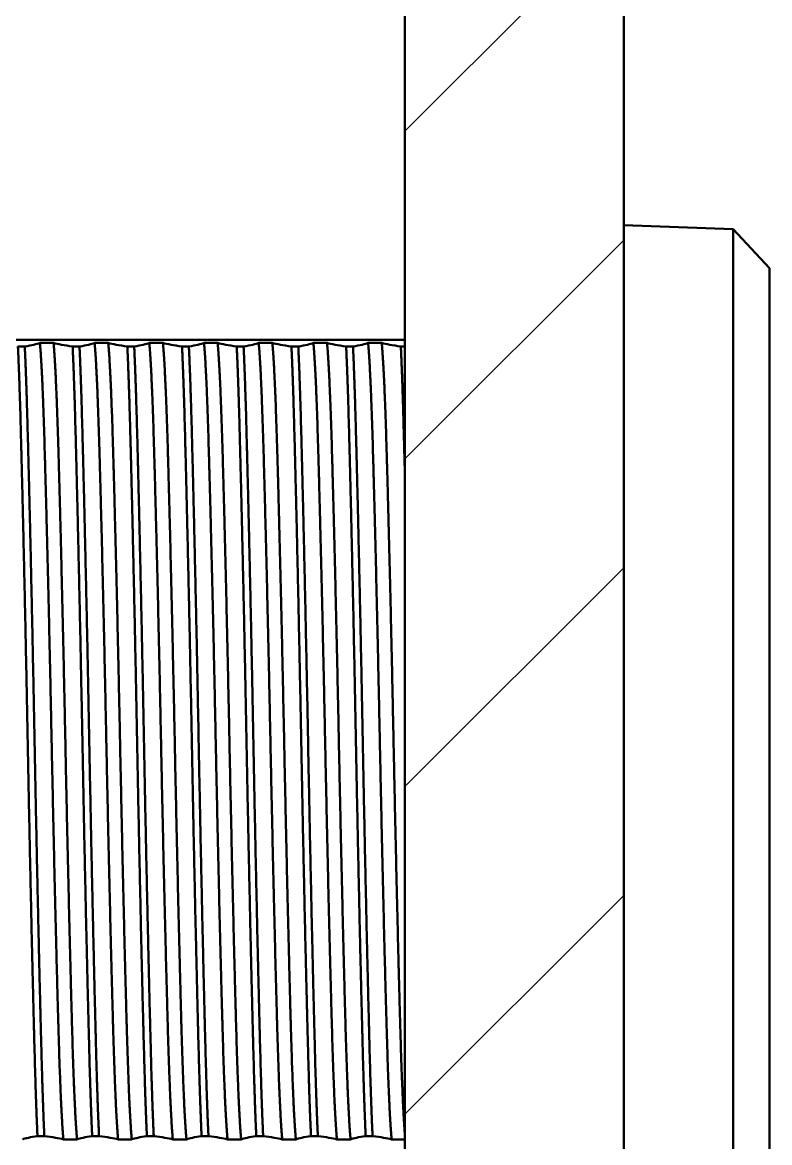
# Model space of a CAD drawing. Header units: millimetres. Extents: x 0 to 841, y 0 to 594.
# Drawn here: x 555.17 to 565.42, y 290.62 to 305.97 of the extents above; entities that cross this region are included whole.
import ezdxf

# ---------------------------------------------------------------- set-up
doc = ezdxf.new("R2010")
doc.units = ezdxf.units.MM
doc.layers.add('Hatch (ISO)', color=7, linetype='Continuous', lineweight=18)
doc.layers.add('Visible (ISO)', color=7, linetype='Continuous', lineweight=50)

msp = doc.modelspace()

# ---------------------------------------------------------------- hatches: boundary and pattern name
at = {"layer": 'Hatch (ISO)'}
h = msp.add_hatch(dxfattribs=at)
h.set_pattern_fill('ANSI31', color=256, scale=25.4, style=0)
h.set_pattern_definition([(45, (0, 0), (-2.245064, 2.245064), [])])
edge = h.paths.add_edge_path()
edge.add_ellipse((416.288, 307.621), major_axis=(-9.758, 2.186), ratio=1, start_angle=270, end_angle=282.6294)
edge.add_line((416.288, 317.621), (382.416, 317.621))
edge.add_ellipse((382.416, 312.621), major_axis=(-5, 0), ratio=1, start_angle=270, end_angle=360)
edge.add_line((377.416, 312.621), (377.416, 210.621))
edge.add_ellipse((382.416, 210.621), major_axis=(0, -5), ratio=1, start_angle=270, end_angle=360)
edge.add_line((382.416, 205.621), (416.288, 205.621))
edge.add_ellipse((416.288, 215.621), major_axis=(10, 0), ratio=1, start_angle=270, end_angle=282.6294)
edge.add_ellipse((445.416, 85.621), major_axis=(120.242, 26.942), ratio=1, start_angle=64.74122, end_angle=90, ccw=False)
edge.add_ellipse((474.544, 215.621), major_axis=(9.758, -2.186), ratio=1, start_angle=270, end_angle=282.6294)
edge.add_line((474.544, 205.621), (558.416, 205.621))
edge.add_ellipse((558.416, 210.621), major_axis=(5, 0), ratio=1, start_angle=270, end_angle=360)
edge.add_line((563.416, 210.621), (563.416, 312.621))
edge.add_ellipse((558.416, 312.621), major_axis=(0, 5), ratio=1, start_angle=270, end_angle=360)
edge.add_line((558.416, 317.621), (474.544, 317.621))
edge.add_ellipse((474.544, 307.621), major_axis=(-10, 0), ratio=1, start_angle=270, end_angle=282.6294)
edge.add_ellipse((445.416, 437.621), major_axis=(-120.242, -26.942), ratio=1, start_angle=64.74122, end_angle=90, ccw=False)
edge = h.paths.add_edge_path(flags=0)
edge.add_line((388.916, 208.621), (388.916, 210.621))
edge.add_ellipse((382.416, 210.621), major_axis=(0, 6.5), ratio=1, start_angle=270, end_angle=363.5049)
edge.add_line((382.019, 217.108), (380.416, 217.108))
edge.add_line((380.416, 217.108), (380.416, 221.814))
edge.add_spline(control_points=[(380.416, 221.814), (380.416, 222.421), (380.5, 223.145), (380.692, 224.324), (380.822, 224.956), (381.036, 226.225), (381.109, 226.863), (381.109, 228.037), (381.036, 228.675), (380.822, 229.944), (380.692, 230.576), (380.5, 231.755), (380.416, 232.479), (380.416, 233.086)], knot_values=[1.346639, 1.346639, 1.346639, 1.346639, 1.528836, 1.528836, 1.705012, 1.705012, 1.881187, 1.881187, 2.057362, 2.057362, 2.233538, 2.233538, 2.415734, 2.415734, 2.415734, 2.415734], degree=3, periodic=0)
edge.add_line((380.416, 233.086), (380.416, 241.621))
edge.add_ellipse((380.416, 244.121), major_axis=(2.5, 0), ratio=1, start_angle=270, end_angle=450)
edge.add_line((380.416, 246.621), (380.416, 276.621))
edge.add_ellipse((380.416, 279.121), major_axis=(2.5, 0), ratio=1, start_angle=270, end_angle=450)
edge.add_line((380.416, 281.621), (380.416, 306.121))
edge.add_line((380.416, 306.121), (382.489, 306.121))
edge.add_ellipse((382.416, 312.621), major_axis=(6.5, 0.073), ratio=1, start_angle=270, end_angle=359.355)
edge.add_line((388.916, 312.621), (388.916, 314.621))
edge.add_line((388.916, 314.621), (416.288, 314.621))
edge.add_ellipse((416.288, 307.621), major_axis=(7, 0), ratio=1, start_angle=77.3706, end_angle=90, ccw=False)
edge.add_ellipse((445.416, 437.621), major_axis=(123.169, -27.598), ratio=1, start_angle=270, end_angle=279.22446)
edge.add_ellipse((445.416, 311.397), major_axis=(-0.223, -7.497), ratio=1, start_angle=270, end_angle=453.4049)
edge.add_ellipse((445.416, 437.621), major_axis=(126.001, 7.497), ratio=1, start_angle=270, end_angle=279.22446)
edge.add_ellipse((474.544, 307.621), major_axis=(6.831, 1.531), ratio=1, start_angle=77.3706, end_angle=90, ccw=False)
edge.add_line((474.544, 314.621), (535.916, 314.621))
edge.add_ellipse((538.416, 314.621), major_axis=(0, -2.5), ratio=1, start_angle=270, end_angle=450)
edge.add_line((540.916, 314.621), (551.918, 314.621))
edge.add_line((551.918, 314.621), (551.918, 312.445))
edge.add_ellipse((558.416, 312.621), major_axis=(0.176, -6.498), ratio=1, start_angle=270, end_angle=359.0971)
edge.add_line((558.489, 306.121), (560.416, 306.121))
edge.add_line((560.416, 306.121), (560.416, 217.108))
edge.add_line((560.416, 217.108), (558.813, 217.108))
edge.add_ellipse((558.416, 210.621), major_axis=(-6.488, 0.397), ratio=1, start_angle=270, end_angle=361.9571)
edge.add_line((551.918, 210.796), (551.918, 208.621))
edge.add_line((551.918, 208.621), (540.916, 208.621))
edge.add_ellipse((538.416, 208.621), major_axis=(0, 2.5), ratio=1, start_angle=270, end_angle=450)
edge.add_line((535.916, 208.621), (474.544, 208.621))
edge.add_ellipse((474.544, 215.621), major_axis=(-7, 0), ratio=1, start_angle=77.3706, end_angle=90, ccw=False)
edge.add_ellipse((445.416, 85.621), major_axis=(-123.169, 27.598), ratio=1, start_angle=270, end_angle=279.22446)
edge.add_ellipse((445.416, 211.844), major_axis=(0.223, 7.497), ratio=1, start_angle=270, end_angle=453.4049)
edge.add_ellipse((445.416, 85.621), major_axis=(-126.001, -7.497), ratio=1, start_angle=270, end_angle=279.22446)
edge.add_ellipse((416.288, 215.621), major_axis=(-6.831, -1.531), ratio=1, start_angle=77.3706, end_angle=90, ccw=False)
edge.add_line((416.288, 208.621), (388.916, 208.621))
edge = h.paths.add_edge_path(flags=0)
edge.add_ellipse((557.666, 211.371), major_axis=(0, 2.172), ratio=1, start_angle=0, end_angle=360)
edge = h.paths.add_edge_path(flags=0)
edge.add_ellipse((557.666, 311.871), major_axis=(0, 2.172), ratio=1, start_angle=0, end_angle=360)
edge = h.paths.add_edge_path(flags=0)
edge.add_ellipse((383.166, 311.871), major_axis=(0, 2.172), ratio=1, start_angle=0, end_angle=360)
edge = h.paths.add_edge_path(flags=0)
edge.add_ellipse((383.166, 211.371), major_axis=(0, 2.172), ratio=1, start_angle=0, end_angle=360)
edge = h.paths.add_edge_path(flags=0)
edge.add_ellipse((445.416, 214.344), major_axis=(0, 2), ratio=1, start_angle=0, end_angle=360)
edge = h.paths.add_edge_path(flags=0)
edge.add_ellipse((445.416, 308.897), major_axis=(0, 2), ratio=1, start_angle=0, end_angle=360)

# ---------------------------------------------------------------- linework, layer by layer
at = {"layer": 'Visible (ISO)'}
for p, q in [((563.416, 210.621), (563.416, 312.621)), ((560.416, 306.121), (560.416, 217.108)), ((564.916, 303.138), (563.416, 303.19)), ((564.916, 303.138), (564.916, 289.103)), ((565.416, 302.602), (564.916, 303.138)), ((565.416, 289.639), (565.416, 302.602)), ((560.416, 301.621), (547.827, 301.621)), ((555.204, 301.53), (555.11, 301.53)), ((555.411, 301.578), (555.598, 301.578)), ((555.954, 301.53), (555.86, 301.53)), ((556.161, 301.578), (556.348, 301.578)), ((556.704, 301.53), (556.61, 301.53)), ((556.911, 301.578), (557.098, 301.578)), ((557.454, 301.53), (557.36, 301.53)), ((557.661, 301.578), (557.848, 301.578)), ((558.204, 301.53), (558.11, 301.53)), ((558.411, 301.578), (558.598, 301.578)), ((558.954, 301.53), (558.86, 301.53)), ((559.161, 301.578), (559.348, 301.578)), ((559.704, 301.53), (559.61, 301.53)), ((559.911, 301.578), (560.098, 301.578)), ((560.416, 301.53), (560.36, 301.53)), ((555.378, 290.711), (555.472, 290.711)), ((555.921, 290.664), (555.734, 290.664)), ((556.128, 290.711), (556.222, 290.711)), ((556.671, 290.664), (556.484, 290.664)), ((556.878, 290.711), (556.972, 290.711)), ((557.421, 290.664), (557.234, 290.664)), ((557.628, 290.711), (557.722, 290.711)), ((558.171, 290.664), (557.984, 290.664)), ((558.378, 290.711), (558.472, 290.711)), ((558.921, 290.664), (558.734, 290.664)), ((559.128, 290.711), (559.222, 290.711)), ((559.671, 290.664), (559.484, 290.664)), ((559.878, 290.711), (559.972, 290.711)), ((560.416, 290.664), (560.234, 290.664))]:
    msp.add_line(p, q, dxfattribs=at)
for points, weights, knots in [([(555.378, 290.711), (555.357, 291.154), (555.338, 291.878), (555.291, 293.635), (555.244, 296.121), (555.197, 298.606), (555.15, 300.363), (555.131, 301.087), (555.11, 301.53)], [0.962660741352, 0.967178132478, 1, 0.923879532511, 1, 0.923879532511, 1, 0.967178132478, 0.962660741352], [0.52932507, 0.52932507, 0.52932507, 0.53125, 0.53125, 0.53571429, 0.53571429, 0.54017857, 0.54017857, 0.5421035, 0.5421035, 0.5421035]), ([(555.472, 290.711), (555.451, 291.154), (555.432, 291.878), (555.385, 293.635), (555.338, 296.121), (555.291, 298.606), (555.244, 300.363), (555.225, 301.087), (555.204, 301.53)], [0.962660741352, 0.967178132478, 1, 0.923879532511, 1, 0.923879532511, 1, 0.967178132478, 0.962660741352], [0.49361079, 0.49361079, 0.49361079, 0.49553571, 0.49553571, 0.5, 0.5, 0.50446429, 0.50446429, 0.50638921, 0.50638921, 0.50638921]), ([(555.734, 290.664), (555.699, 291.02), (555.666, 292.165), (555.619, 293.804), (555.572, 296.121), (555.525, 298.438), (555.478, 300.076), (555.446, 301.221), (555.411, 301.578)], [0.968998828714, 0.945548623307, 1, 0.923879532511, 1, 0.923879532511, 1, 0.945548623307, 0.968998828714], [0.49234227, 0.49234227, 0.49234227, 0.49553571, 0.49553571, 0.5, 0.5, 0.50446429, 0.50446429, 0.50765773, 0.50765773, 0.50765773]), ([(555.921, 290.664), (555.886, 291.02), (555.853, 292.165), (555.807, 293.804), (555.76, 296.121), (555.713, 298.438), (555.666, 300.076), (555.633, 301.221), (555.598, 301.578)], [0.968998828714, 0.945548623307, 1, 0.923879532511, 1, 0.923879532511, 1, 0.945548623307, 0.968998828714], [0.49234227, 0.49234227, 0.49234227, 0.49553571, 0.49553571, 0.5, 0.5, 0.50446429, 0.50446429, 0.50765773, 0.50765773, 0.50765773]), ([(556.128, 290.711), (556.107, 291.154), (556.088, 291.878), (556.041, 293.635), (555.994, 296.121), (555.947, 298.606), (555.9, 300.363), (555.881, 301.087), (555.86, 301.53)], [0.962660741352, 0.967178132478, 1, 0.923879532511, 1, 0.923879532511, 1, 0.967178132478, 0.962660741352], [0.49361079, 0.49361079, 0.49361079, 0.49553571, 0.49553571, 0.5, 0.5, 0.50446429, 0.50446429, 0.50638921, 0.50638921, 0.50638921]), ([(556.222, 290.711), (556.201, 291.154), (556.182, 291.878), (556.135, 293.635), (556.088, 296.121), (556.041, 298.606), (555.994, 300.363), (555.975, 301.087), (555.954, 301.53)], [0.962660741352, 0.967178132478, 1, 0.923879532511, 1, 0.923879532511, 1, 0.967178132478, 0.962660741352], [0.4578965, 0.4578965, 0.4578965, 0.45982143, 0.45982143, 0.46428571, 0.46428571, 0.46875, 0.46875, 0.47067493, 0.47067493, 0.47067493]), ([(556.484, 290.664), (556.449, 291.02), (556.416, 292.165), (556.369, 293.804), (556.322, 296.121), (556.275, 298.438), (556.228, 300.076), (556.196, 301.221), (556.161, 301.578)], [0.968998828714, 0.945548623307, 1, 0.923879532511, 1, 0.923879532511, 1, 0.945548623307, 0.968998828714], [0.45662798, 0.45662798, 0.45662798, 0.45982143, 0.45982143, 0.46428571, 0.46428571, 0.46875, 0.46875, 0.47194344, 0.47194344, 0.47194344]), ([(556.671, 290.664), (556.636, 291.02), (556.603, 292.165), (556.557, 293.804), (556.51, 296.121), (556.463, 298.438), (556.416, 300.076), (556.383, 301.221), (556.348, 301.578)], [0.968998828714, 0.945548623307, 1, 0.923879532511, 1, 0.923879532511, 1, 0.945548623307, 0.968998828714], [0.45662798, 0.45662798, 0.45662798, 0.45982143, 0.45982143, 0.46428571, 0.46428571, 0.46875, 0.46875, 0.47194344, 0.47194344, 0.47194344]), ([(556.878, 290.711), (556.857, 291.154), (556.838, 291.878), (556.791, 293.635), (556.744, 296.121), (556.697, 298.606), (556.65, 300.363), (556.631, 301.087), (556.61, 301.53)], [0.962660741352, 0.967178132478, 1, 0.923879532511, 1, 0.923879532511, 1, 0.967178132478, 0.962660741352], [0.4578965, 0.4578965, 0.4578965, 0.45982143, 0.45982143, 0.46428571, 0.46428571, 0.46875, 0.46875, 0.47067493, 0.47067493, 0.47067493]), ([(556.972, 290.711), (556.951, 291.154), (556.932, 291.878), (556.885, 293.635), (556.838, 296.121), (556.791, 298.606), (556.744, 300.363), (556.725, 301.087), (556.704, 301.53)], [0.962660741352, 0.967178132478, 1, 0.923879532511, 1, 0.923879532511, 1, 0.967178132478, 0.962660741352], [0.42218222, 0.42218222, 0.42218222, 0.42410714, 0.42410714, 0.42857143, 0.42857143, 0.43303571, 0.43303571, 0.43496064, 0.43496064, 0.43496064]), ([(557.234, 290.664), (557.199, 291.02), (557.166, 292.165), (557.119, 293.804), (557.072, 296.121), (557.025, 298.438), (556.978, 300.076), (556.946, 301.221), (556.911, 301.578)], [0.968998828714, 0.945548623307, 1, 0.923879532511, 1, 0.923879532511, 1, 0.945548623307, 0.968998828714], [0.4209137, 0.4209137, 0.4209137, 0.42410714, 0.42410714, 0.42857143, 0.42857143, 0.43303571, 0.43303571, 0.43622916, 0.43622916, 0.43622916]), ([(557.421, 290.664), (557.386, 291.02), (557.353, 292.165), (557.307, 293.804), (557.26, 296.121), (557.213, 298.438), (557.166, 300.076), (557.133, 301.221), (557.098, 301.578)], [0.968998828714, 0.945548623307, 1, 0.923879532511, 1, 0.923879532511, 1, 0.945548623307, 0.968998828714], [0.4209137, 0.4209137, 0.4209137, 0.42410714, 0.42410714, 0.42857143, 0.42857143, 0.43303571, 0.43303571, 0.43622916, 0.43622916, 0.43622916]), ([(557.628, 290.711), (557.607, 291.154), (557.588, 291.878), (557.541, 293.635), (557.494, 296.121), (557.447, 298.606), (557.4, 300.363), (557.381, 301.087), (557.36, 301.53)], [0.962660741352, 0.967178132478, 1, 0.923879532511, 1, 0.923879532511, 1, 0.967178132478, 0.962660741352], [0.42218222, 0.42218222, 0.42218222, 0.42410714, 0.42410714, 0.42857143, 0.42857143, 0.43303571, 0.43303571, 0.43496064, 0.43496064, 0.43496064]), ([(557.722, 290.711), (557.701, 291.154), (557.682, 291.878), (557.635, 293.635), (557.588, 296.121), (557.541, 298.606), (557.494, 300.363), (557.475, 301.087), (557.454, 301.53)], [0.962660741352, 0.967178132478, 1, 0.923879532511, 1, 0.923879532511, 1, 0.967178132478, 0.962660741352], [0.38646793, 0.38646793, 0.38646793, 0.38839286, 0.38839286, 0.39285714, 0.39285714, 0.39732143, 0.39732143, 0.39924635, 0.39924635, 0.39924635]), ([(557.984, 290.664), (557.949, 291.02), (557.916, 292.165), (557.869, 293.804), (557.822, 296.121), (557.775, 298.438), (557.728, 300.076), (557.696, 301.221), (557.661, 301.578)], [0.968998828714, 0.945548623307, 1, 0.923879532511, 1, 0.923879532511, 1, 0.945548623307, 0.968998828714], [0.38519941, 0.38519941, 0.38519941, 0.38839286, 0.38839286, 0.39285714, 0.39285714, 0.39732143, 0.39732143, 0.40051487, 0.40051487, 0.40051487]), ([(558.171, 290.664), (558.136, 291.02), (558.103, 292.165), (558.057, 293.804), (558.01, 296.121), (557.963, 298.438), (557.916, 300.076), (557.883, 301.221), (557.848, 301.578)], [0.968998828714, 0.945548623307, 1, 0.923879532511, 1, 0.923879532511, 1, 0.945548623307, 0.968998828714], [0.38519941, 0.38519941, 0.38519941, 0.38839286, 0.38839286, 0.39285714, 0.39285714, 0.39732143, 0.39732143, 0.40051487, 0.40051487, 0.40051487]), ([(558.378, 290.711), (558.357, 291.154), (558.338, 291.878), (558.291, 293.635), (558.244, 296.121), (558.197, 298.606), (558.15, 300.363), (558.131, 301.087), (558.11, 301.53)], [0.962660741352, 0.967178132478, 1, 0.923879532511, 1, 0.923879532511, 1, 0.967178132478, 0.962660741352], [0.38646793, 0.38646793, 0.38646793, 0.38839286, 0.38839286, 0.39285714, 0.39285714, 0.39732143, 0.39732143, 0.39924635, 0.39924635, 0.39924635]), ([(558.472, 290.711), (558.451, 291.154), (558.432, 291.878), (558.385, 293.635), (558.338, 296.121), (558.291, 298.606), (558.244, 300.363), (558.225, 301.087), (558.204, 301.53)], [0.962660741352, 0.967178132478, 1, 0.923879532511, 1, 0.923879532511, 1, 0.967178132478, 0.962660741352], [0.35075365, 0.35075365, 0.35075365, 0.35267857, 0.35267857, 0.35714286, 0.35714286, 0.36160714, 0.36160714, 0.36353207, 0.36353207, 0.36353207]), ([(558.734, 290.664), (558.699, 291.02), (558.666, 292.165), (558.619, 293.804), (558.572, 296.121), (558.525, 298.438), (558.478, 300.076), (558.446, 301.221), (558.411, 301.578)], [0.968998828714, 0.945548623307, 1, 0.923879532511, 1, 0.923879532511, 1, 0.945548623307, 0.968998828714], [0.34948513, 0.34948513, 0.34948513, 0.35267857, 0.35267857, 0.35714286, 0.35714286, 0.36160714, 0.36160714, 0.36480059, 0.36480059, 0.36480059]), ([(558.921, 290.664), (558.886, 291.02), (558.853, 292.165), (558.807, 293.804), (558.76, 296.121), (558.713, 298.438), (558.666, 300.076), (558.633, 301.221), (558.598, 301.578)], [0.968998828714, 0.945548623307, 1, 0.923879532511, 1, 0.923879532511, 1, 0.945548623307, 0.968998828714], [0.34948513, 0.34948513, 0.34948513, 0.35267857, 0.35267857, 0.35714286, 0.35714286, 0.36160714, 0.36160714, 0.36480059, 0.36480059, 0.36480059]), ([(559.128, 290.711), (559.107, 291.154), (559.088, 291.878), (559.041, 293.635), (558.994, 296.121), (558.947, 298.606), (558.9, 300.363), (558.881, 301.087), (558.86, 301.53)], [0.962660741352, 0.967178132478, 1, 0.923879532511, 1, 0.923879532511, 1, 0.967178132478, 0.962660741352], [0.35075365, 0.35075365, 0.35075365, 0.35267857, 0.35267857, 0.35714286, 0.35714286, 0.36160714, 0.36160714, 0.36353207, 0.36353207, 0.36353207]), ([(559.222, 290.711), (559.201, 291.154), (559.182, 291.878), (559.135, 293.635), (559.088, 296.121), (559.041, 298.606), (558.994, 300.363), (558.975, 301.087), (558.954, 301.53)], [0.962660741352, 0.967178132478, 1, 0.923879532511, 1, 0.923879532511, 1, 0.967178132478, 0.962660741352], [0.31503936, 0.31503936, 0.31503936, 0.31696429, 0.31696429, 0.32142857, 0.32142857, 0.32589286, 0.32589286, 0.32781778, 0.32781778, 0.32781778]), ([(559.484, 290.664), (559.449, 291.02), (559.416, 292.165), (559.369, 293.804), (559.322, 296.121), (559.275, 298.438), (559.228, 300.076), (559.196, 301.221), (559.161, 301.578)], [0.968998828714, 0.945548623307, 1, 0.923879532511, 1, 0.923879532511, 1, 0.945548623307, 0.968998828714], [0.31377084, 0.31377084, 0.31377084, 0.31696429, 0.31696429, 0.32142857, 0.32142857, 0.32589286, 0.32589286, 0.3290863, 0.3290863, 0.3290863]), ([(559.671, 290.664), (559.636, 291.02), (559.603, 292.165), (559.557, 293.804), (559.51, 296.121), (559.463, 298.438), (559.416, 300.076), (559.383, 301.221), (559.348, 301.578)], [0.968998828714, 0.945548623307, 1, 0.923879532511, 1, 0.923879532511, 1, 0.945548623307, 0.968998828714], [0.31377084, 0.31377084, 0.31377084, 0.31696429, 0.31696429, 0.32142857, 0.32142857, 0.32589286, 0.32589286, 0.3290863, 0.3290863, 0.3290863]), ([(559.878, 290.711), (559.857, 291.154), (559.838, 291.878), (559.791, 293.635), (559.744, 296.121), (559.697, 298.606), (559.65, 300.363), (559.631, 301.087), (559.61, 301.53)], [0.962660741352, 0.967178132478, 1, 0.923879532511, 1, 0.923879532511, 1, 0.967178132478, 0.962660741352], [0.31503936, 0.31503936, 0.31503936, 0.31696429, 0.31696429, 0.32142857, 0.32142857, 0.32589286, 0.32589286, 0.32781778, 0.32781778, 0.32781778]), ([(559.972, 290.711), (559.951, 291.154), (559.932, 291.878), (559.885, 293.635), (559.838, 296.121), (559.791, 298.606), (559.744, 300.363), (559.725, 301.087), (559.704, 301.53)], [0.962660741352, 0.967178132478, 1, 0.923879532511, 1, 0.923879532511, 1, 0.967178132478, 0.962660741352], [0.27932507, 0.27932507, 0.27932507, 0.28125, 0.28125, 0.28571429, 0.28571429, 0.29017857, 0.29017857, 0.2921035, 0.2921035, 0.2921035]), ([(560.234, 290.664), (560.199, 291.02), (560.166, 292.165), (560.119, 293.804), (560.072, 296.121), (560.025, 298.438), (559.978, 300.076), (559.946, 301.221), (559.911, 301.578)], [0.968998828714, 0.945548623307, 1, 0.923879532511, 1, 0.923879532511, 1, 0.945548623307, 0.968998828714], [0.27805656, 0.27805656, 0.27805656, 0.28125, 0.28125, 0.28571429, 0.28571429, 0.29017857, 0.29017857, 0.29337202, 0.29337202, 0.29337202]), ([(560.416, 290.722), (560.384, 291.111), (560.353, 292.165), (560.307, 293.804), (560.26, 296.121), (560.213, 298.438), (560.166, 300.076), (560.133, 301.221), (560.098, 301.578)], [0.965885064534, 0.949685829147, 1, 0.923879532511, 1, 0.923879532511, 1, 0.945548623307, 0.968998828714], [0.27829919, 0.27829919, 0.27829919, 0.28125, 0.28125, 0.28571429, 0.28571429, 0.29017857, 0.29017857, 0.29337202, 0.29337202, 0.29337202]), ([(560.416, 299.755), (560.408, 300.077), (560.4, 300.363), (560.381, 301.087), (560.36, 301.53)], [0.9781234073, 0.986758169931, 1, 0.967178132478, 0.962660741352], [0.289401969, 0.289401969, 0.289401969, 0.290178571, 0.290178571, 0.292103496, 0.292103496, 0.292103496])]:
    msp.add_rational_spline(points, weights, degree=2, knots=knots, dxfattribs=at)
for points, knots in [([(555.204, 301.53), (555.252, 301.538), (555.294, 301.546), (555.363, 301.562), (555.391, 301.57), (555.411, 301.578)], [-0.1383794, -0.1383794, -0.1383794, -0.1383794, -0.0692014, -0.0692014, 0, 0, 0, 0]), ([(555.598, 301.578), (555.628, 301.57), (555.665, 301.562), (555.753, 301.546), (555.804, 301.538), (555.86, 301.53)], [-0.1392079, -0.1392079, -0.1392079, -0.1392079, -0.0696475, -0.0696475, -0.000001, -0.000001, -0.000001, -0.000001]), ([(555.954, 301.53), (556.002, 301.538), (556.044, 301.546), (556.113, 301.562), (556.141, 301.57), (556.161, 301.578)], [-0.1383794, -0.1383794, -0.1383794, -0.1383794, -0.0692014, -0.0692014, 0, 0, 0, 0]), ([(556.348, 301.578), (556.378, 301.57), (556.415, 301.562), (556.503, 301.546), (556.554, 301.538), (556.61, 301.53)], [-0.1392079, -0.1392079, -0.1392079, -0.1392079, -0.0696475, -0.0696475, -0.000001, -0.000001, -0.000001, -0.000001]), ([(556.704, 301.53), (556.752, 301.538), (556.794, 301.546), (556.863, 301.562), (556.891, 301.57), (556.911, 301.578)], [-0.1383794, -0.1383794, -0.1383794, -0.1383794, -0.0692014, -0.0692014, 0, 0, 0, 0]), ([(557.098, 301.578), (557.128, 301.57), (557.165, 301.562), (557.253, 301.546), (557.304, 301.538), (557.36, 301.53)], [-0.1392079, -0.1392079, -0.1392079, -0.1392079, -0.0696475, -0.0696475, -0.000001, -0.000001, -0.000001, -0.000001]), ([(557.454, 301.53), (557.502, 301.538), (557.544, 301.546), (557.613, 301.562), (557.641, 301.57), (557.661, 301.578)], [-0.1383794, -0.1383794, -0.1383794, -0.1383794, -0.0692014, -0.0692014, 0, 0, 0, 0]), ([(557.848, 301.578), (557.878, 301.57), (557.915, 301.562), (558.003, 301.546), (558.054, 301.538), (558.11, 301.53)], [-0.1392079, -0.1392079, -0.1392079, -0.1392079, -0.0696475, -0.0696475, -0.000001, -0.000001, -0.000001, -0.000001]), ([(558.204, 301.53), (558.252, 301.538), (558.294, 301.546), (558.363, 301.562), (558.391, 301.57), (558.411, 301.578)], [-0.1383794, -0.1383794, -0.1383794, -0.1383794, -0.0692014, -0.0692014, 0, 0, 0, 0]), ([(558.598, 301.578), (558.628, 301.57), (558.665, 301.562), (558.753, 301.546), (558.804, 301.538), (558.86, 301.53)], [-0.1392079, -0.1392079, -0.1392079, -0.1392079, -0.0696475, -0.0696475, -0.000001, -0.000001, -0.000001, -0.000001]), ([(558.954, 301.53), (559.002, 301.538), (559.044, 301.546), (559.113, 301.562), (559.141, 301.57), (559.161, 301.578)], [-0.1383794, -0.1383794, -0.1383794, -0.1383794, -0.0692014, -0.0692014, 0, 0, 0, 0]), ([(559.348, 301.578), (559.378, 301.57), (559.415, 301.562), (559.503, 301.546), (559.554, 301.538), (559.61, 301.53)], [-0.1392079, -0.1392079, -0.1392079, -0.1392079, -0.0696475, -0.0696475, -0.000001, -0.000001, -0.000001, -0.000001]), ([(559.704, 301.53), (559.752, 301.538), (559.794, 301.546), (559.863, 301.562), (559.891, 301.57), (559.911, 301.578)], [-0.1383794, -0.1383794, -0.1383794, -0.1383794, -0.0692014, -0.0692014, 0, 0, 0, 0]), ([(560.098, 301.578), (560.128, 301.57), (560.165, 301.562), (560.253, 301.546), (560.304, 301.538), (560.36, 301.53)], [-0.1392079, -0.1392079, -0.1392079, -0.1392079, -0.0696475, -0.0696475, -0.000001, -0.000001, -0.000001, -0.000001]), ([(555.378, 290.711), (555.33, 290.703), (555.288, 290.696), (555.219, 290.68), (555.191, 290.672), (555.171, 290.664)], [-0.1383794, -0.1383794, -0.1383794, -0.1383794, -0.0692014, -0.0692014, 0, 0, 0, 0]), ([(555.734, 290.664), (555.704, 290.672), (555.667, 290.68), (555.579, 290.696), (555.528, 290.703), (555.472, 290.711)], [-0.1392069, -0.1392069, -0.1392069, -0.1392069, -0.0696465, -0.0696465, 0, 0, 0, 0]), ([(556.128, 290.711), (556.08, 290.703), (556.038, 290.696), (555.969, 290.68), (555.941, 290.672), (555.921, 290.664)], [-0.1383794, -0.1383794, -0.1383794, -0.1383794, -0.0692014, -0.0692014, 0, 0, 0, 0]), ([(556.484, 290.664), (556.454, 290.672), (556.417, 290.68), (556.329, 290.696), (556.278, 290.703), (556.222, 290.711)], [-0.1392069, -0.1392069, -0.1392069, -0.1392069, -0.0696465, -0.0696465, 0, 0, 0, 0]), ([(556.878, 290.711), (556.83, 290.703), (556.788, 290.696), (556.719, 290.68), (556.691, 290.672), (556.671, 290.664)], [-0.1383794, -0.1383794, -0.1383794, -0.1383794, -0.0692014, -0.0692014, 0, 0, 0, 0]), ([(557.234, 290.664), (557.204, 290.672), (557.167, 290.68), (557.079, 290.696), (557.028, 290.703), (556.972, 290.711)], [-0.1392069, -0.1392069, -0.1392069, -0.1392069, -0.0696465, -0.0696465, 0, 0, 0, 0]), ([(557.628, 290.711), (557.58, 290.703), (557.538, 290.696), (557.469, 290.68), (557.441, 290.672), (557.421, 290.664)], [-0.1383794, -0.1383794, -0.1383794, -0.1383794, -0.0692014, -0.0692014, 0, 0, 0, 0]), ([(557.984, 290.664), (557.954, 290.672), (557.917, 290.68), (557.829, 290.696), (557.778, 290.703), (557.722, 290.711)], [-0.1392069, -0.1392069, -0.1392069, -0.1392069, -0.0696465, -0.0696465, 0, 0, 0, 0]), ([(558.378, 290.711), (558.33, 290.703), (558.288, 290.696), (558.219, 290.68), (558.191, 290.672), (558.171, 290.664)], [-0.1383794, -0.1383794, -0.1383794, -0.1383794, -0.0692014, -0.0692014, 0, 0, 0, 0]), ([(558.734, 290.664), (558.704, 290.672), (558.667, 290.68), (558.579, 290.696), (558.528, 290.703), (558.472, 290.711)], [-0.1392069, -0.1392069, -0.1392069, -0.1392069, -0.0696465, -0.0696465, 0, 0, 0, 0]), ([(559.128, 290.711), (559.08, 290.703), (559.038, 290.696), (558.969, 290.68), (558.941, 290.672), (558.921, 290.664)], [-0.1383794, -0.1383794, -0.1383794, -0.1383794, -0.0692014, -0.0692014, 0, 0, 0, 0]), ([(559.484, 290.664), (559.454, 290.672), (559.417, 290.68), (559.329, 290.696), (559.278, 290.703), (559.222, 290.711)], [-0.1392069, -0.1392069, -0.1392069, -0.1392069, -0.0696465, -0.0696465, 0, 0, 0, 0]), ([(559.878, 290.711), (559.83, 290.703), (559.788, 290.696), (559.719, 290.68), (559.691, 290.672), (559.671, 290.664)], [-0.1383794, -0.1383794, -0.1383794, -0.1383794, -0.0692014, -0.0692014, 0, 0, 0, 0]), ([(560.234, 290.664), (560.204, 290.672), (560.167, 290.68), (560.079, 290.696), (560.028, 290.703), (559.972, 290.711)], [-0.1392069, -0.1392069, -0.1392069, -0.1392069, -0.0696465, -0.0696465, 0, 0, 0, 0])]:
    msp.add_open_spline(points, degree=3, knots=knots, dxfattribs=at)

doc.saveas('drawing.dxf')
